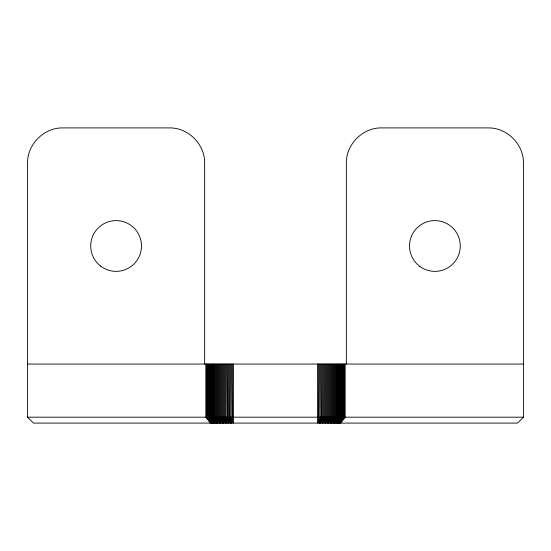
<?xml version="1.0" encoding="UTF-8"?>
<svg xmlns="http://www.w3.org/2000/svg" width="551" height="551" viewBox="0 0 551 551"><rect width="100%" height="100%" fill="white"/><g stroke="black" fill="none" stroke-linecap="round" stroke-linejoin="round"><path stroke-width="0.83" d="M324.408 364.053L324.408 417.183L322.445 423.092L322.452 364.053M228.548 364.053L228.548 417.183L230.187 423.092L230.518 364.053M318.506 364.053L318.506 417.183L319.167 423.092L319.497 364.053M326.344 364.053L326.344 417.183L324.071 423.092L324.408 417.183M320.482 364.053L320.813 423.092L321.467 417.183L321.467 364.053M230.518 417.183L231.833 423.092L232.494 417.183L232.494 364.053M328.251 364.053L328.251 417.183L325.669 423.092L326.344 417.183M322.445 423.092L323.437 417.183L323.437 364.053M318.506 417.183L317.514 423.092L317.514 364.053M330.125 364.053L330.125 417.183L327.246 423.092L328.251 417.183M324.071 423.092L325.379 417.183L325.379 364.053M319.167 423.092L320.482 417.183M331.957 364.053L331.957 417.183L328.789 423.092L330.125 417.183M325.669 423.092L327.301 417.183L327.301 364.053M320.813 423.092L322.452 417.183M333.741 364.053L333.741 417.183L330.297 423.092L331.957 417.183M327.246 423.092L329.188 417.183L329.188 364.053M335.483 364.053L335.483 417.183L331.764 423.092L333.741 417.183M328.789 423.092L331.048 417.183L331.048 364.053M337.164 364.053L337.164 417.183L333.19 423.092L335.483 417.183M330.297 423.092L332.852 417.183L332.852 364.053M338.782 364.053L338.782 417.183L334.567 423.092L337.164 417.183M331.764 423.092L334.615 417.183L334.615 364.053M340.332 364.053L340.332 417.183L335.89 423.092L338.782 417.183M333.19 423.092L336.33 417.183L336.33 364.053M341.813 364.053L341.813 417.183L337.15 423.092L340.332 417.183M334.567 423.092L337.977 417.183L337.977 364.053M343.218 364.053L343.218 417.183L338.355 423.092L341.813 417.183M335.89 423.092L339.568 417.183L339.568 364.053M344.54 364.053L344.54 417.183L339.492 423.092L343.218 417.183M337.15 423.092L341.083 417.183L341.083 364.053M344.54 417.183L340.559 423.092L345.174 417.183L345.174 364.053M338.355 423.092L342.522 417.183L342.522 364.053M339.492 423.092L343.886 417.183L343.886 364.053M346.345 364.053L346.345 163.33C345.87 144.403 362.833 127.433 381.767 127.908L488.028 127.908C506.954 127.433 523.925 144.403 523.45 163.33L523.45 417.183L517.547 423.092L33.453 423.092L27.55 417.183L27.55 163.33C27.075 144.403 44.046 127.433 62.972 127.908L169.233 127.908C188.166 127.433 205.13 144.403 204.655 163.33L204.655 364.053M27.55 364.053L523.45 364.053M27.55 417.183L523.45 417.183M206.46 364.053L206.46 417.183L211.508 423.092L207.782 417.183L207.782 364.053M207.782 417.183L212.645 423.092L209.187 417.183L209.187 364.053M209.187 417.183L213.85 423.092L210.668 417.183L210.668 364.053M210.668 417.183L215.11 423.092L212.218 417.183L212.218 364.053M211.508 423.092L207.114 417.183L207.114 364.053M212.218 417.183L216.433 423.092L213.836 417.183L213.836 364.053M212.645 423.092L208.478 417.183L208.478 364.053M213.836 417.183L217.81 423.092L215.517 417.183L215.517 364.053M206.46 417.183L210.441 423.092L205.826 417.183L205.826 364.053M213.85 423.092L209.917 417.183L209.917 364.053M215.517 417.183L219.236 423.092L217.259 417.183L217.259 364.053M215.11 423.092L211.432 417.183L211.432 364.053M217.259 417.183L220.703 423.092L219.043 417.183L219.043 364.053M216.433 423.092L213.023 417.183L213.023 364.053M219.043 417.183L222.211 423.092L220.875 417.183L220.875 364.053M217.81 423.092L214.67 417.183L214.67 364.053M220.875 417.183L223.754 423.092L222.749 417.183L222.749 364.053M219.236 423.092L216.385 417.183L216.385 364.053M222.749 417.183L225.331 423.092L224.656 417.183L224.656 364.053M220.703 423.092L218.148 417.183L218.148 364.053M224.656 417.183L226.929 423.092L226.592 364.053M222.211 423.092L219.952 417.183L219.952 364.053M226.592 417.183L228.555 423.092L228.548 417.183M223.754 423.092L221.812 417.183L221.812 364.053M225.331 423.092L223.699 417.183L223.699 364.053M226.929 423.092L225.621 417.183L225.621 364.053M232.494 417.183L233.486 423.092L233.486 364.053M228.555 423.092L227.563 417.183L227.563 364.053M230.187 423.092L229.533 417.183L229.533 364.053M231.833 423.092L231.503 364.053M419.766 266.367A25.387 25.387 0 0 0 460.113 248.894A25.387 25.387 0 0 0 424.807 222.687A25.387 25.387 0 0 0 419.766 266.367M100.668 266.133A25.387 25.387 0 0 0 141.276 249.272A25.387 25.387 0 0 0 106.371 222.535A25.387 25.387 0 0 0 100.668 266.133"/></g></svg>
